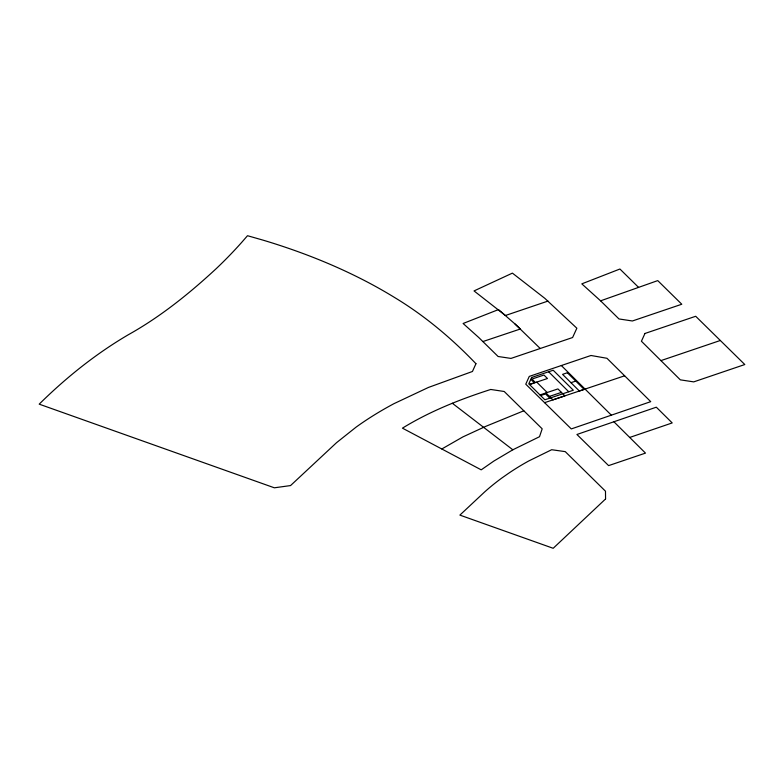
<?xml version="1.0" encoding="UTF-8"?>
<svg xmlns="http://www.w3.org/2000/svg" width="784" height="784" viewBox="0 0 784 784"><rect width="100%" height="100%" fill="white"/><g stroke="black" fill="none" stroke-linecap="round" stroke-linejoin="round"><path stroke-width="1.18" d="M441.823 448.977L462.893 436.904L485.512 426.457L523.82 410.787M512.834 449.791L493.871 461.051L481.209 469.841L402.437 428.152C429.936 411.267 460.1 399.291 490.745 389.462L504.21 391.49L542.185 428.828L539.51 436.708L512.834 449.791L452.319 403.25M600.593 300.831L657.747 280.603L681.786 304.241L632.394 320.979L618.968 318.951L600.593 300.831L581.806 283.857L619.919 269.02L638.588 287.385M613.901 421.763L576.926 434.483L608.609 465.618L645.487 453.113L613.901 421.763L656.316 407.19L672.202 422.929L629.709 437.452M611.344 415.177L571.291 428.926L525.77 384.18L529.269 376.418L590.979 355.485L606.963 358.288L650.73 401.653L611.344 415.177L561.344 365.54M547.996 301.076L505.464 315.491L474.036 290.923L512.403 273.126L544.87 298.371L576.848 328.222L572.604 337.522L510.992 358.415L498.114 356.495L478.74 337.502L463.109 323.488L498.487 309.582L515 323.968L540.235 348.498M660.932 360.611L720.329 340.481M482.885 341.559L520.36 328.996L515 323.968M529.445 384.464L534.355 382.808L530.837 379.319M529.514 384.532L547.457 378.505L543.959 375.036L531.944 379.074L535.443 382.543M570.958 382.68L575.76 381.073M540 394.94L557.934 388.913L564.921 395.851L552.916 399.879L545.919 392.951M540.627 395.557L545.537 393.911L549.8 398.145M549.417 396.41L561.432 392.382M544.596 402.672L624.632 375.801M548.624 371.773L568.772 391.765M536.726 382.112L547.203 392.519M475.947 363.717L472.448 371.479L428.436 387.443L393.98 403.662A369.764 213.483 0 0 0 356.132 427.104L336.532 442.686L290.56 485.57L274.351 487.805L39.2 404.152C66.052 377.643 95.687 353.878 128.272 334.768C160.455 316.814 189.414 293.49 216.384 268.491A722.368 417.059 0 0 0 242.207 241.795L247.499 235.71L262.493 239.982A466.813 269.51 0 0 1 284.425 246.931C314.325 256.985 343.519 269.226 371.322 284.131A499.447 288.355 0 0 1 394.93 297.714C424.859 315.815 451.8 338.472 475.947 363.717M531.67 377.457L528.798 383.827L544.89 399.791L573.329 390.236L553.181 370.234L531.67 377.457M644.958 333.474L641.42 341.236L680.316 379.848L693.722 381.877L744.8 364.54L695.702 316.275L644.958 333.474M605.562 498.967L553.19 548.29L459.885 515.108L484.336 492.225A296.381 171.118 0 0 1 501.731 478.103L508.081 473.644A276.821 159.818 0 0 1 528.641 461.021L551.671 449.722L565.254 451.633L605.483 491.205L605.562 498.967M567.381 372.753L562.569 374.36L579.347 391.01L584.149 389.393L567.381 372.753"/></g></svg>
